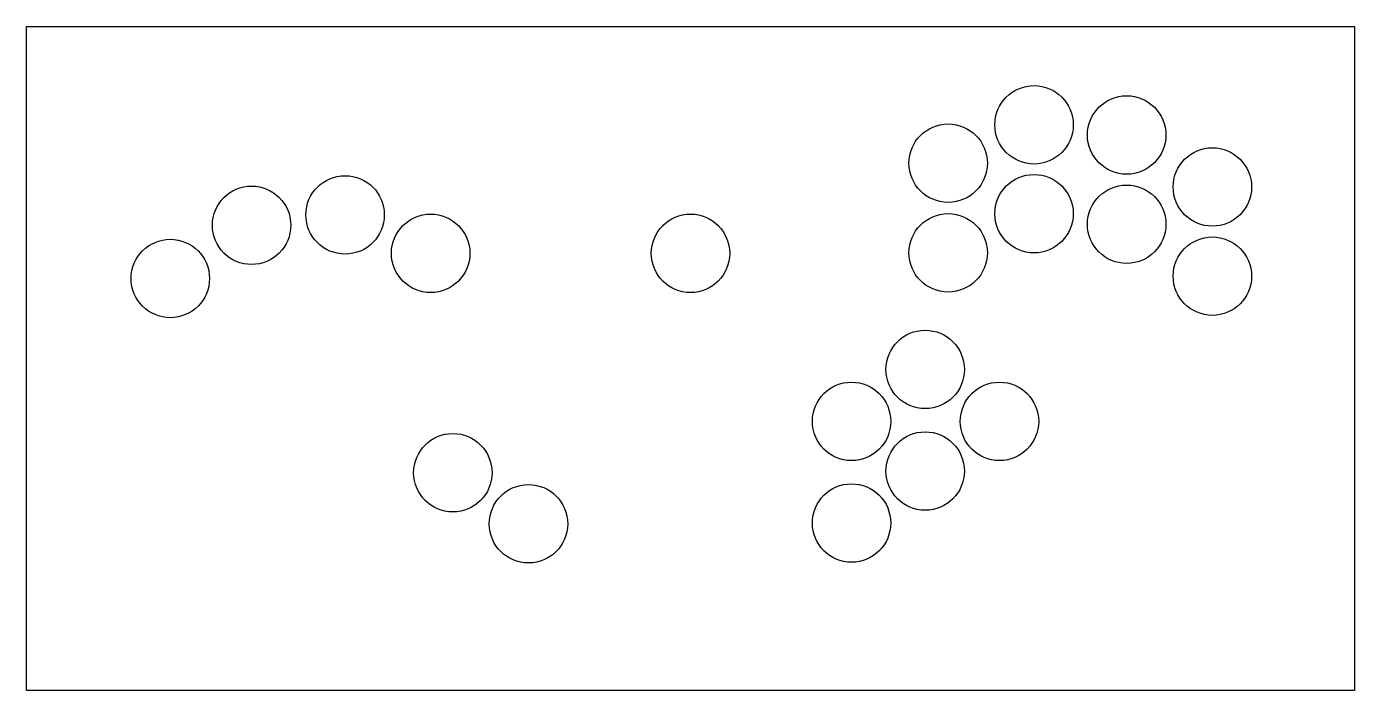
# Model space of a CAD drawing. Header units: millimetres. Extents: x 15 to 422, y 47 to 250.
import ezdxf

# ---------------------------------------------------------------- set-up
doc = ezdxf.new("R2010")
doc.units = ezdxf.units.MM
doc.layers.get('0').update_dxf_attribs({"linetype": 'CONTINUOUS'})

msp = doc.modelspace()

# ---------------------------------------------------------------- linework, layer by layer
msp.add_lwpolyline([(421.6, 46.58), (15.2, 46.58), (15.2, 249.78), (421.6, 249.78)], close=True)
for centre in [(323.54, 219.71), (351.89, 216.59), (297.26, 207.96), (378.12, 200.68), (112.69, 192.14), (323.54, 192.51), (84.07, 188.95), (351.89, 189.28), (138.88, 180.37), (218.4, 180.37), (297.26, 180.52), (59.2, 172.67), (378.12, 173.38), (290.23, 144.84), (267.69, 128.94), (312.96, 128.94), (145.67, 113.22), (290.23, 113.73), (267.69, 97.83), (168.81, 97.59)]:
    msp.add_circle(centre, 12)

doc.saveas('drawing.dxf')
